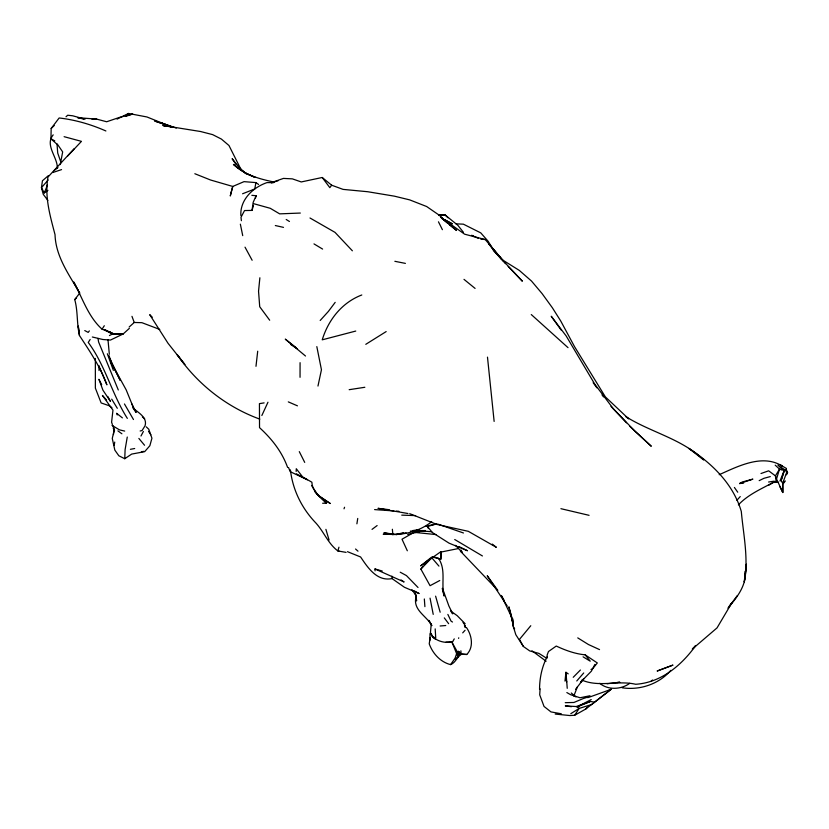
<?xml version="1.0" encoding="UTF-8"?>
<svg xmlns="http://www.w3.org/2000/svg" width="829" height="829" viewBox="0 0 829 829"><rect width="100%" height="100%" fill="white"/><g stroke="black" fill="none" stroke-linecap="round" stroke-linejoin="round"><path stroke-width="1.24" d="M512.363 619.149L512.685 621.273L512.685 618.714M300.046 377.309L300.077 362.667M435.184 628.89L435.743 638.154L431.805 636.05L430.448 632.506L431.204 624.486L428.79 620.33L431.868 625.626C426.334 615.491 412.158 609.968 416.189 596.206L416.572 600.942L415.412 593.999M95.356 358.429L95.366 388.127L101.148 402.956L109.013 405.661L111.925 407.692M113.428 434.583L114.226 429.422M564.995 681.117L565.938 672.288L568.228 673.863M114.205 430.199L112.267 438.437L114.837 450.126L118.837 455.774L124.754 458.717L125.106 449.629L127.262 437.049M729.385 606.32C737.893 596.383 746.297 584.859 745.437 571.088M296.16 471.432L296.285 468.737L302.699 476.996L311.88 482.209C312.222 491.348 320.419 497.441 326.502 503.193L322.636 503.255M539.555 689.479C539.555 678.112 541.938 666.609 547.295 656.527M441.339 551.679L440.821 559.181L432.054 556.933M540.104 688.775L539.7 694.806L544.031 706.443L550.964 711.904L561.337 713.79M240.856 215.54C239.923 199.737 252.98 187.395 266.99 182.598L273.757 182.618M744.608 578.29L744.266 581.917C748.753 558.445 743.395 534.892 741.302 511.462C733.271 484.084 712.173 463.566 688.847 448.406L703.645 459.919C681.935 438.914 651.293 432.489 626.071 416.79L628.62 418.811L605.377 396.904L574.528 346.636L560.756 321.041L552.373 307.777L542.073 293.58L531.524 281.072L519.286 270.389L501.12 259.052L488.944 244.13L503.41 261.052L522.363 281.207L508.198 266.43M744.846 575.875L745.312 571.046M259.871 277.777L258.544 291.217L259.715 306.72L269.684 320.212M745.23 576L746.411 564.186L745.468 572.342M255.985 366.314L257.705 351.206M105.884 130.972C91.066 124.423 75.159 119.79 59.139 117.977L51.17 128.464L50.952 138.671M786.659 474.426L786.358 468.416L780.649 465.131L782.234 466.064C762.493 453.587 738.079 466.292 719.168 474.706M241.384 220.69L241.001 217.291L244.545 210.556L252.047 210.411L253.166 202.38L256.12 195.748L251.84 195.323M430.168 637.47L429.235 643.832C432.634 653.47 440.448 662.122 450.593 664.609C455.556 662.796 456.934 656.91 461.39 654.309L466.768 654.485C474.043 647.169 471.856 635.169 466.426 627.501M114.205 445.474L114.734 442.085M356.895 523.835L357.734 518.446M194.836 173.727L210.545 179.997L232.762 186.442L244.027 181.644L255.923 182.598L254.752 188.971L242.576 193.768M60.268 164.567L62.672 151.904L57.201 143.914M317.973 386.055L321.445 369.765L316.823 346.605M252.047 210.411L253.405 205.519M255.446 198.193L256.12 195.748M458.582 638.382L458.748 637.802M780.006 486.924L782.804 492.509L782.69 483.255L781.105 480.654L784.566 469.628L777.913 465.11L783.954 471.069L779.965 481.017M573.772 696.142L577.326 687.044M450.593 664.609L455.09 658.112L456.686 653.439L458.883 654.578L461.39 654.309L458.437 651.356L458.883 654.578L458.054 657.179L452.157 642.62L454.261 638.869M781.105 480.654L784.566 469.628L787.55 472.551L786.327 474.81M338.947 547.192L337.869 550.943L346.107 552.383M344.025 508.799L344.563 507.255M786.99 471.618L782.69 483.255L784.099 481.348M48.32 175.686L42.434 180.774L41.45 187.686L44.269 192.939L47.481 185.022M261.85 415.505L267.964 402.231M104.392 329.517L113.055 333.548L112.661 334.315L104.35 329.6M594.87 664.402L591.367 671.189L580.455 682.288L583.751 678.764L575.595 689.313M140.982 436.013L143.396 431.474M90.164 339.465L88.247 342.45C105.418 365.527 111.967 394.293 127.345 418.386M113.055 333.548L102.06 329.186L104.309 325.714M555.212 714.07L569.803 715.541L574.652 715.282L579.181 708.412L591.657 704.515L611.077 689.334L588.393 697.49L584.818 697.614M79.853 292.896L74.755 299.59C78.009 311.466 76.651 323.579 79.47 335.538C89.812 351.32 100.413 366.864 106.889 384.853L99.231 366.615M447.494 223.084L439.215 215.188L426.655 206.525L409.661 199.872L394.324 196.152L367.734 191.727L343.071 189.385L331.652 185.209L329.838 187.655L322.222 177.489L301.259 181.945L292.347 178.857L283.456 178.411L272.896 182.1M729.354 606.227L737.364 595.533M335.185 302.367L328.357 311.455L320.191 320.471M727.924 608.144L731.706 603.097L717.044 627.885L692.308 649.076L695.624 645.522M785.343 480.965L782.845 484.146L782.804 492.509L776.856 479.659M89.356 330.895L88.175 332.388L84.755 330.564M439.764 580.507L430.064 585.699L420.873 569.088L423.163 566.207M424.686 564.29L427.743 560.445M129.345 328.367L123.189 333.952L110.454 340.066L102.848 339.507L92.34 336.999M695.707 645.615C681.376 665.469 661.148 682.599 635.698 684.277C617.895 680.091 599.056 687.573 581.844 680.07M530.788 625.719L519.462 639.408L523.368 646.465L529.731 650.92L538.912 653.397L546.352 658.071M574.652 715.282L585.72 709.044L587.346 707.158M576.766 680.972L583.72 672.961M48.175 179.986L41.45 187.686L43.284 194.38L47.885 200.39M455.349 659.324L457.66 656.692M67.75 155.935L81.46 141.355L64.102 136.681M102.06 329.186C88.143 316.647 82.496 298.088 73.75 282.047L79.18 292.285C68.786 274.233 55.719 256.42 55.025 234.659C50.123 215.809 44.403 196.711 47.999 177.023L74.227 148.64M736.888 500.281L740.245 496.571M462.696 632.869L465.059 630.278M53.191 134.858C44.517 145.23 57.823 157.282 57.305 168.266M420.873 569.088L431.681 557.938M573.222 677.293L580.393 670.019M74.755 299.59L76.537 297.808M738.37 504.892C748.297 494.322 761.768 488.747 774.172 481.918M670.806 670.371C658.982 684.08 639.947 690.505 622.154 687.78M51.17 128.464L54.237 125.542M650.879 681.469L652.506 680.008M66.019 116.754L67.719 115.231L72.683 115.791L85.035 119.169M129.148 327.03L134.246 322.481L141.894 322.678L159.769 329.445M125.718 115.718L128.495 113.459L146.971 116.972L172.183 127.138M431.722 521.648C418.935 531.959 399.982 536.943 383.941 532.757L391.34 533.835M431.381 557.326L420.655 565.886L440.064 552.238L458.012 548.632M54.31 170.359L57.957 167.603M372.034 529.379L377.122 525.555M585.72 709.044L611.077 689.334L607.667 691.023M44.269 192.939L47.916 190.359M570.808 713.686L579.181 708.412L576.3 706.546L565.305 705.904L571.419 706.702M365.786 344.325L386.169 331.579M768.98 485.089L773.291 482.447L777.757 482.333M591.025 669.511L593.025 668.298L597.315 662.962L585.16 654.837C575.098 653.884 565.368 650.33 556.259 646.05L548.477 651.532L547.14 655.045L547.264 657.977M629.719 683.334C621.242 689.604 607.989 690.308 599.761 683.324M739.592 483.556L742.287 482.001L752.887 479.131L739.592 483.556L743.613 483.131M413.039 532.912L402.013 539.223L407.319 550.777M361.796 294.979C341.911 302.544 328.325 319.88 322.232 339.828L355.755 331.061M124.754 458.717L131.676 454.085L144.681 451.65L149.862 445.722L151.935 438.209L148.774 429.235L146.236 426.842M577.367 706.785L591.232 699.541M109.428 335.548L112.63 333.921L123.189 333.952L112.661 334.315L109.78 331.735M117.065 119.117L128.495 113.459M759.177 480.644L763.955 478.302L770.307 476.592M577.481 706.847L590.424 701.469L594.082 702.059M576.3 706.546L590.424 701.469M760.981 473.525L768.649 470.81L775.426 475.856L776.493 478.716M125.511 116.443L132.713 114.019L119.625 117.355L106.661 121.759L96.703 119.117L77.698 117.677L83.76 119.086M52.787 172.515L61.553 169.613M271.373 182.919L278.254 180.639M448.023 217.778L444.893 214.784L438.748 215.416L444.893 214.784L457.815 225.27L463.37 232.244M403.277 532.695L396.272 534.539L383.226 534.239L385.744 534.228M140.153 431.007L142.08 430.51L145.044 425.826C147.707 417.308 137.987 412.541 132.785 407.878M407.692 534.477L422.697 530.84L413.785 530.747M130.391 449.318L134.681 448.51M415.288 532.125L421.453 531.057M406.117 532.881L396.272 534.539L399.588 534.187M141.417 451.764L143.925 451.359M264.119 402.884L259.436 403.64L259.529 427.64C271.829 438.914 281.891 451.587 287.622 467.463M412.821 530.57L418.997 529.586M349.164 389.692L364.843 387.278M768.576 482.022L773.903 481.193L778.514 482.437M617.325 682.536L619.74 682.236M607.077 683.77L619.595 682.236M338.895 550.839L337.869 550.943C327.61 543.275 323.548 530.705 314.699 521.752C301.321 507.369 292.668 489.452 290.409 469.888M414.013 590.745L419.153 593.554L404.469 587.295L392.024 578.58C377.019 581.73 367.796 567.658 360.605 556.974L347.475 551.679M440.106 625.988L445.753 625.532M92.029 119.355L96.703 119.117M445.992 642.123L452.561 641.822C445.65 643.428 437.774 641.605 432.583 636.693L435.422 639.252M300.326 213.053L279.653 213.861L270.254 208.297L253.529 203.654M410.365 531.109L425.422 530.581L416.117 530.539L431.691 531.731M565.254 702.681L573.927 702.464L589.999 695.749L580.041 697.769L570.621 694.712L566.839 692.557M438.665 215.291L443.401 215.219M401.744 515.141L415.598 515.607M456.023 223.84L463.38 224.172L480.768 232.887L488.126 241.239L492.55 248.503L505.545 263.663M374.604 509.597L393.796 510.933M396.355 511.11L398.915 511.286M415.267 532.456L435.94 534.57M480.716 239.063L485.276 239.571L503.41 261.052L493.234 250.493M466.768 654.485L461.111 653.832L460.883 650.806M241.28 170.049L228.98 145.521L221.384 139.065L212.628 134.619L200.597 131.521L163.054 125.5L173.126 127.241L154.95 121.127L173.126 127.241M163.054 125.5L168.826 126.195M389.184 509.7L377.993 508.332L407.951 513.514M394.863 261.311L405.391 263.384M275.332 225.54L283.497 227.374M560.912 508.685L589.077 515.327M124.692 431.09L119.459 429.857L112.008 425.36M273.808 181.986C259.259 178.929 244.555 174.888 233.426 164.422L246.182 173.727L239.405 167.727L232.13 158.671L236.234 164.753M485.276 239.571L464.623 234.192L440.769 217.219L448.106 223.312L440.769 217.219M375.081 570.87L374.988 568.984L382.221 571.026M176.287 128.06L160.401 122.619L172.017 127.065M433.028 556.622L440.821 559.181L440.717 551.917M438.22 524.218L463.452 532.985M409.702 513.669L436.945 524.446L468.312 531.316L496.353 547.316L492.291 544.104M781.768 470.002L779.529 469.11L775.208 465.152M259.798 419.122C226.358 406.946 197.219 383.91 177.137 354.584L184.867 364.542L168.018 343.268L149.717 314.647L152.287 317.227M374.988 568.984L404.106 581.979L401.049 579.927M288.305 401.878L297.445 405.837M400.22 572.207L406.438 575.585L418.023 587.492M246.016 173.334L255.291 177.458L246.855 173.914L237.83 167.8M478.447 238.41L471.639 235.291L473.773 236.586M599.543 649.604L588.455 644.527L577.751 637.884M458.965 546.56L467.504 550.736L449.017 543.14L432.448 532.581L427.412 526.498L426.116 526.187L437.018 523.804L427.412 526.498L428.427 528.539M442.012 218.638L452.375 223.861L444.8 219.654L450.251 224.928M309.994 217.996L335.03 232.379L352.377 250.804M296.357 473.836L307.383 479.763L290.16 471.649L288.544 467.546M54.807 140.899L50.693 138.609L56.486 143.78M452.479 622.019L451.08 621.17L447.857 614.413M454.717 539.513L482.426 555.958M313.984 243.902L322.605 249.073M583.077 656.827L590.238 661.179L585.16 654.837M286.202 219.488L289.445 221.498M290.772 344.522L297.466 348.916M546.114 661.231L531.969 650.796M461.028 550.031L462.012 552.29L460.437 551.202L497.825 590.362L487.234 575.761L507.255 605.999M575.927 696.951L571.295 693.003M255.923 182.598L258.586 184.463M117.915 430.893L121.894 433.785M322.222 177.489L331.652 185.209M296.15 347.672L285.269 339.123L305.507 356.024M122.391 417.878L116.588 413.277L117.241 414.956M449.328 224.659L456.541 230.462L443.764 219.685M464.002 279.363L475.09 288.419M142.391 416.873L144.66 418.78M450.479 610.869L457.204 615.678L465.162 623.75M355.558 549.005L357.983 551.181M531.275 314.554L568.02 347.652M458.437 651.356L461.39 654.309M326.502 503.193L314.958 491.566L317.984 495.307L330.222 503.493L317.984 495.307L311.538 485.483M610.994 406.386L626.506 422.811M629.957 426.458L651.293 446.261L634.61 430.842L613.253 408.656L594.859 384.304L566.186 335.983L551.223 316.232L561.192 330.097M455.504 545.347L462.012 552.29M106.599 400.117L102.423 395.443L112.962 410.127L111.594 422.23L112.34 424.365M431.619 557.554L438.945 566.114M138.868 438.437L144.557 445.256M451.318 612.051L452.748 613.864L448.914 606.072L442.499 588.362M444.303 617.906L448.634 623.667M134.982 410.894L136.143 412.459L131.552 403.516M593.149 382.718L596.849 387.796M602.02 394.894L603.502 396.925M463.017 622.413L464.126 623.978M734.401 487.462L737.737 492.198M148.515 431.339L150.847 434.759M411.951 589.626L416.023 595.636L415.516 593.657M113.169 428.096L114.599 430.241M523.368 646.465L515.825 634.713L512.975 625.532L512.135 619.149M133.469 419.526L124.454 403.961M514.654 628.921L513.41 626.89L513.047 623.066M111.708 399.153L117.314 408.303M433.308 637.719L431.101 633.967L431.888 635.335M504.395 600.776L501.327 595.512L511.97 617.864L508.882 606.838L512.923 623.418L512.156 618.973M452.157 642.62L458.883 654.578M464.499 625.74L465.546 627.615L464.478 624.89M245.021 247.166L252.13 260.254M107.78 396.469L110.485 401.454L102.941 390.19L98.92 379.299L101.698 384.76M464.478 625.232L465.463 627.118L464.572 625.025M438.458 221.809L442.406 229.685M299.29 451.629L304.709 462.385M786.058 469.401L787.55 472.551M110.102 359.04L120.205 380.324L110.92 362.138L126.195 389.889L134.412 410.106M118.298 389.972L98.61 342.004L97.977 338.408M112.713 425.432L114.06 428.572M438.5 558.29C446.354 569.979 440.862 583.367 444.126 596.02L442.251 588.445M113.355 370.345L107.335 353.776M61.025 162.65L57.719 153.064L57.046 144.381M131.966 316.336L134.246 322.481M109.045 355.651L112.63 365.993M565.72 678.733L566.756 681.935L567.233 688.319M440.168 612.216L435.608 596.155M325.901 529.358L329.072 540.042M510.042 612.165L512.705 621.864M430.044 598.144L433.225 614.372M240.358 224.151L242.721 235.633M78.921 330.958L78.258 326.025L79.47 335.538M109.335 354.284L108.008 339.931M487.483 357.133L494.136 421.412M392.366 529.254L392.894 534.829M565.938 672.288L566.756 681.935M424.334 598.973L424.894 606.641M512.55 618.942L512.685 621.273M391.951 576.165L392.024 578.58M98.983 365.527L99.055 370.532M429.982 633.594L429.992 640.257M231.136 192.39L230.286 195.986L232.762 186.442L231.136 192.39M779.529 469.11L776.017 480.696L775.426 475.856L779.529 469.11M672.785 665.159L657.293 670.972L672.785 665.159"/></g></svg>
